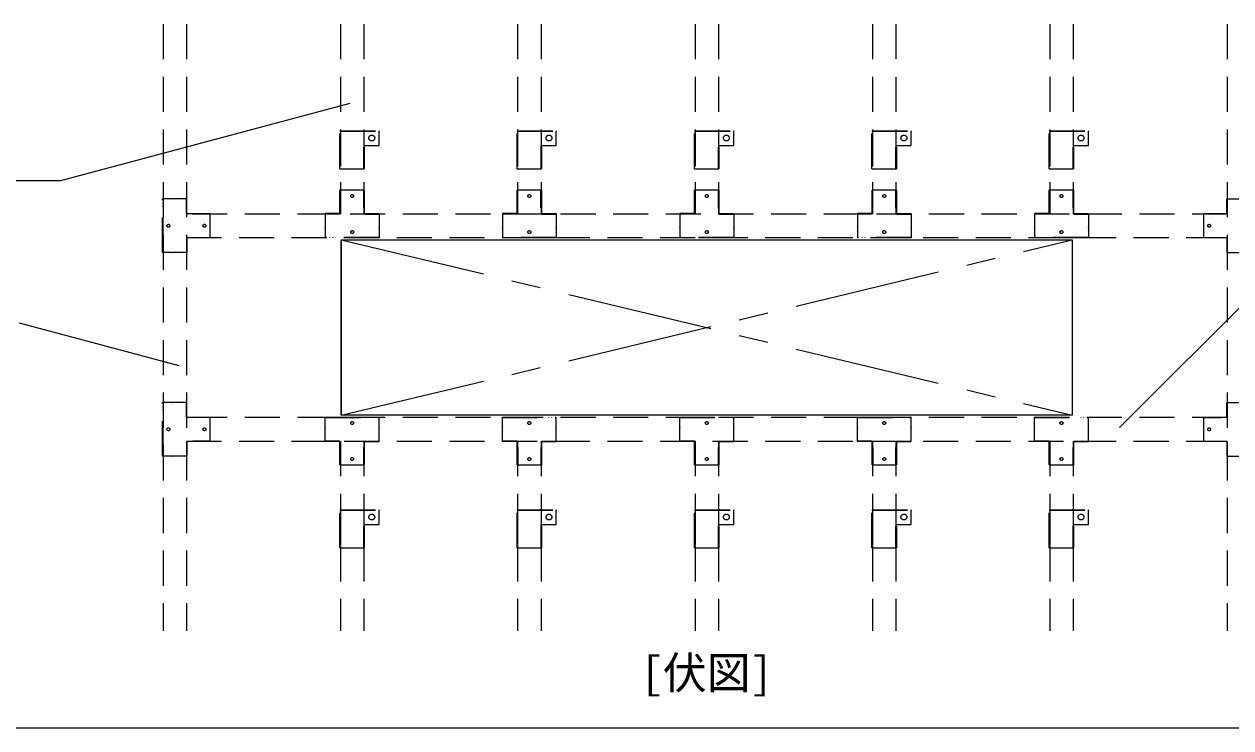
# Model space of a CAD drawing. Units: millimetres on the paper, with parts at other scales. Extents: x -195 to 195, y -140 to 138.
# Drawn here: x 118.4 to 159.68, y 6 to 30.06 of the extents above; entities that cross this region are included whole.
import ezdxf
from ezdxf.enums import TextEntityAlignment as Align

# ---------------------------------------------------------------- set-up
doc = ezdxf.new("R2010")
doc.units = ezdxf.units.MM
doc.linetypes.add('CHAIN1', pattern=[8, 5, -1, 1, -1])
doc.linetypes.add('DASHED1', pattern=[1.8, 1.2, -0.6])
for name, color, linetype, lineweight in [('8-1_吊り材', 7, 'DASHED1', 18), ('8-4_野縁', 4, 'DASHED1', 9), ('8-6_文字・矢印', 7, 'Continuous', 18), ('8-D_パネル', 4, 'CHAIN1', 9), ('F-3_クロスジョイナー', 3, 'Continuous', 18)]:
    doc.layers.add(name, color=color, linetype=linetype, lineweight=lineweight)
doc.styles.add('ＭＳ ゴシック', font='')
doc.styles.get('ＭＳ ゴシック').set_extended_font_data('MS Gothic')

msp = doc.modelspace()

# ---------------------------------------------------------------- linework, layer by layer
at = {"layer": '8-1_吊り材'}
for p, q in [((129.221, 26.397), (129.221, 26.417)), ((135.281, 26.397), (135.281, 26.417)), ((141.351, 26.397), (141.351, 26.417)), ((147.421, 26.397), (147.421, 26.417)), ((153.481, 26.397), (153.481, 26.417)), ((129.221, 26.397), (129.201, 26.397)), ((129.201, 25.117), (129.201, 26.397)), ((129.221, 26.401), (130.542, 26.401)), ((129.221, 26.397), (129.221, 25.117)), ((130.542, 25.917), (130.542, 26.401)), ((135.281, 26.397), (135.261, 26.397)), ((135.261, 25.117), (135.261, 26.397)), ((135.281, 26.401), (136.602, 26.401)), ((135.281, 26.397), (135.281, 25.117)), ((136.602, 25.917), (136.602, 26.401)), ((141.351, 26.397), (141.331, 26.397)), ((141.331, 25.117), (141.331, 26.397)), ((141.351, 26.401), (142.672, 26.401)), ((141.351, 26.397), (141.351, 25.117)), ((142.672, 25.917), (142.672, 26.401)), ((147.421, 26.397), (147.401, 26.397)), ((147.401, 25.117), (147.401, 26.397)), ((147.421, 26.401), (148.742, 26.401)), ((147.421, 26.397), (147.421, 25.117)), ((148.742, 25.917), (148.742, 26.401)), ((153.481, 26.397), (153.461, 26.397)), ((153.461, 25.117), (153.461, 26.397)), ((153.481, 26.401), (154.802, 26.401)), ((153.481, 26.397), (153.481, 25.117)), ((154.802, 25.917), (154.802, 26.401)), ((130.017, 25.917), (130.017, 25.857)), ((130.017, 25.917), (130.542, 25.917)), ((130.017, 25.857), (130.037, 25.857)), ((130.021, 25.917), (130.037, 25.917)), ((130.021, 25.117), (130.021, 25.857)), ((130.037, 25.857), (130.037, 25.117)), ((136.077, 25.917), (136.077, 25.857)), ((136.077, 25.917), (136.602, 25.917)), ((136.077, 25.857), (136.097, 25.857)), ((136.081, 25.917), (136.097, 25.917)), ((136.081, 25.117), (136.081, 25.857)), ((136.097, 25.857), (136.097, 25.117)), ((142.147, 25.917), (142.147, 25.857)), ((142.147, 25.917), (142.672, 25.917)), ((142.147, 25.857), (142.167, 25.857)), ((142.151, 25.917), (142.167, 25.917)), ((142.151, 25.117), (142.151, 25.857)), ((142.167, 25.857), (142.167, 25.117)), ((148.217, 25.917), (148.217, 25.857)), ((148.217, 25.917), (148.742, 25.917)), ((148.217, 25.857), (148.237, 25.857)), ((148.221, 25.917), (148.237, 25.917)), ((148.221, 25.117), (148.221, 25.857)), ((148.237, 25.857), (148.237, 25.117)), ((154.277, 25.917), (154.277, 25.857)), ((154.277, 25.917), (154.802, 25.917)), ((154.277, 25.857), (154.297, 25.857)), ((154.281, 25.917), (154.297, 25.917)), ((154.281, 25.117), (154.281, 25.857)), ((154.297, 25.857), (154.297, 25.117)), ((129.201, 25.117), (130.037, 25.117)), ((135.261, 25.117), (136.097, 25.117)), ((141.331, 25.117), (142.167, 25.117)), ((147.401, 25.117), (148.237, 25.117)), ((153.461, 25.117), (154.297, 25.117)), ((129.205, 23.583), (129.205, 24.383)), ((130.037, 24.383), (129.205, 24.383)), ((130.017, 23.783), (130.017, 24.383)), ((130.037, 24.383), (130.037, 23.583)), ((135.265, 23.583), (135.265, 24.383)), ((136.097, 24.383), (135.265, 24.383)), ((136.077, 23.783), (136.077, 24.383)), ((136.097, 24.383), (136.097, 23.583)), ((141.335, 23.583), (141.335, 24.383)), ((142.167, 24.383), (141.335, 24.383)), ((142.147, 23.783), (142.147, 24.383)), ((142.167, 24.383), (142.167, 23.583)), ((147.405, 23.583), (147.405, 24.383)), ((148.237, 24.383), (147.405, 24.383)), ((148.217, 23.783), (148.217, 24.383)), ((148.237, 24.383), (148.237, 23.583)), ((153.465, 23.583), (153.465, 24.383)), ((154.297, 24.383), (153.465, 24.383)), ((154.277, 23.783), (154.277, 24.383)), ((154.297, 24.383), (154.297, 23.583)), ((123.135, 22.248), (123.135, 24.087)), ((123.967, 24.087), (123.135, 24.087)), ((123.151, 22.248), (123.151, 24.087)), ((123.477, 24.087), (123.493, 24.087)), ((123.951, 23.588), (123.951, 24.087)), ((123.967, 23.588), (123.967, 24.087)), ((159.535, 23.588), (159.535, 24.087)), ((159.535, 24.087), (160.367, 24.087)), ((159.551, 23.588), (159.551, 24.087)), ((123.151, 23.937), (123.135, 23.937)), ((123.151, 23.837), (123.135, 23.837)), ((123.951, 23.583), (123.967, 23.583)), ((123.967, 23.583), (124.767, 23.583)), ((124.767, 22.751), (124.767, 23.583)), ((129.2, 23.583), (128.701, 23.583)), ((128.701, 23.583), (128.701, 22.751)), ((129.2, 23.567), (128.701, 23.567)), ((129.205, 23.567), (129.205, 23.583)), ((130.017, 23.783), (130.037, 23.783)), ((130.037, 23.567), (130.037, 23.583)), ((130.042, 23.583), (130.541, 23.583)), ((130.042, 23.567), (130.541, 23.567)), ((130.541, 23.583), (130.541, 22.751)), ((135.26, 23.583), (134.761, 23.583)), ((134.761, 23.583), (134.761, 22.751)), ((135.26, 23.567), (134.761, 23.567)), ((135.265, 23.567), (135.265, 23.583)), ((136.077, 23.783), (136.097, 23.783)), ((136.097, 23.567), (136.097, 23.583)), ((136.102, 23.583), (136.601, 23.583)), ((136.102, 23.567), (136.601, 23.567)), ((136.601, 23.583), (136.601, 22.751)), ((141.33, 23.583), (140.831, 23.583)), ((140.831, 23.583), (140.831, 22.751)), ((141.33, 23.567), (140.831, 23.567)), ((141.335, 23.567), (141.335, 23.583)), ((142.147, 23.783), (142.167, 23.783)), ((142.167, 23.567), (142.167, 23.583)), ((142.172, 23.583), (142.671, 23.583)), ((142.172, 23.567), (142.671, 23.567)), ((142.671, 23.583), (142.671, 22.751)), ((147.4, 23.583), (146.901, 23.583)), ((146.901, 23.583), (146.901, 22.751)), ((147.4, 23.567), (146.901, 23.567)), ((147.405, 23.567), (147.405, 23.583)), ((148.217, 23.783), (148.237, 23.783)), ((148.237, 23.567), (148.237, 23.583)), ((148.242, 23.583), (148.741, 23.583)), ((148.242, 23.567), (148.741, 23.567)), ((148.741, 23.583), (148.741, 22.751)), ((153.46, 23.583), (152.961, 23.583)), ((152.961, 23.583), (152.961, 22.751)), ((153.46, 23.567), (152.961, 23.567)), ((153.465, 23.567), (153.465, 23.583)), ((154.277, 23.783), (154.297, 23.783)), ((154.297, 23.567), (154.297, 23.583)), ((154.302, 23.583), (154.801, 23.583)), ((154.302, 23.567), (154.801, 23.567)), ((154.801, 23.583), (154.801, 22.751)), ((158.735, 23.583), (159.535, 23.583)), ((158.735, 23.583), (158.735, 22.751)), ((159.335, 23.563), (158.735, 23.563)), ((159.335, 23.563), (159.335, 23.583)), ((159.551, 23.583), (159.535, 23.583)), ((123.951, 22.751), (123.967, 22.751)), ((123.951, 22.746), (123.951, 22.248)), ((124.767, 22.751), (123.967, 22.751)), ((123.967, 22.746), (123.967, 22.248)), ((124.167, 22.771), (124.767, 22.771)), ((124.167, 22.771), (124.167, 22.751)), ((128.701, 23.093), (128.701, 23.109)), ((130.541, 22.767), (128.701, 22.767)), ((130.541, 22.751), (128.701, 22.751)), ((128.851, 22.767), (128.851, 22.751)), ((128.951, 22.767), (128.951, 22.751)), ((130.291, 22.767), (130.291, 22.751)), ((130.391, 22.767), (130.391, 22.751)), ((130.541, 23.093), (130.541, 23.109)), ((134.761, 23.093), (134.761, 23.109)), ((136.601, 22.767), (134.761, 22.767)), ((136.601, 22.751), (134.761, 22.751)), ((134.911, 22.767), (134.911, 22.751)), ((135.011, 22.767), (135.011, 22.751)), ((136.351, 22.767), (136.351, 22.751)), ((136.451, 22.767), (136.451, 22.751)), ((136.601, 23.093), (136.601, 23.109)), ((140.831, 23.093), (140.831, 23.109)), ((142.671, 22.767), (140.831, 22.767)), ((142.671, 22.751), (140.831, 22.751)), ((140.981, 22.767), (140.981, 22.751)), ((141.081, 22.767), (141.081, 22.751)), ((142.421, 22.767), (142.421, 22.751)), ((142.521, 22.767), (142.521, 22.751)), ((142.671, 23.093), (142.671, 23.109)), ((146.901, 23.093), (146.901, 23.109)), ((148.741, 22.767), (146.901, 22.767)), ((148.741, 22.751), (146.901, 22.751)), ((147.051, 22.767), (147.051, 22.751)), ((147.151, 22.767), (147.151, 22.751)), ((148.491, 22.767), (148.491, 22.751)), ((148.591, 22.767), (148.591, 22.751)), ((148.741, 23.093), (148.741, 23.109)), ((152.961, 23.093), (152.961, 23.109)), ((154.801, 22.767), (152.961, 22.767)), ((154.801, 22.751), (152.961, 22.751)), ((153.111, 22.767), (153.111, 22.751)), ((153.211, 22.767), (153.211, 22.751)), ((154.551, 22.767), (154.551, 22.751)), ((154.651, 22.767), (154.651, 22.751)), ((154.801, 23.093), (154.801, 23.109)), ((159.535, 22.751), (158.735, 22.751)), ((159.551, 22.751), (159.535, 22.751)), ((159.535, 22.746), (159.535, 22.248)), ((159.551, 22.746), (159.551, 22.248)), ((123.151, 22.498), (123.135, 22.498)), ((123.151, 22.398), (123.135, 22.398)), ((123.967, 22.248), (123.135, 22.248)), ((123.477, 22.248), (123.493, 22.248)), ((159.535, 22.248), (160.367, 22.248)), ((123.135, 15.288), (123.135, 17.127)), ((123.967, 17.127), (123.135, 17.127)), ((123.151, 16.977), (123.135, 16.977)), ((123.151, 15.288), (123.151, 17.127)), ((123.477, 17.127), (123.493, 17.127)), ((123.951, 16.628), (123.951, 17.127)), ((123.967, 16.628), (123.967, 17.127)), ((159.535, 16.628), (159.535, 17.127)), ((159.535, 17.127), (160.367, 17.127)), ((159.551, 16.628), (159.551, 17.127)), ((123.151, 16.877), (123.135, 16.877)), ((123.951, 16.623), (123.967, 16.623)), ((123.967, 16.623), (124.767, 16.623)), ((124.767, 15.791), (124.767, 16.623)), ((128.701, 16.623), (130.541, 16.623)), ((128.701, 15.791), (128.701, 16.623)), ((128.701, 16.607), (130.541, 16.607)), ((128.851, 16.607), (128.851, 16.623)), ((128.951, 16.607), (128.951, 16.623)), ((130.291, 16.607), (130.291, 16.623)), ((130.391, 16.607), (130.391, 16.623)), ((130.541, 15.791), (130.541, 16.623)), ((134.761, 16.623), (136.601, 16.623)), ((134.761, 15.791), (134.761, 16.623)), ((134.761, 16.607), (136.601, 16.607)), ((134.911, 16.607), (134.911, 16.623)), ((135.011, 16.607), (135.011, 16.623)), ((136.351, 16.607), (136.351, 16.623)), ((136.451, 16.607), (136.451, 16.623)), ((136.601, 15.791), (136.601, 16.623)), ((140.831, 16.623), (142.671, 16.623)), ((140.831, 15.791), (140.831, 16.623)), ((140.831, 16.607), (142.671, 16.607)), ((140.981, 16.607), (140.981, 16.623)), ((141.081, 16.607), (141.081, 16.623)), ((142.421, 16.607), (142.421, 16.623)), ((142.521, 16.607), (142.521, 16.623)), ((142.671, 15.791), (142.671, 16.623)), ((146.901, 16.623), (148.741, 16.623)), ((146.901, 15.791), (146.901, 16.623)), ((146.901, 16.607), (148.741, 16.607)), ((147.051, 16.607), (147.051, 16.623)), ((147.151, 16.607), (147.151, 16.623)), ((148.491, 16.607), (148.491, 16.623)), ((148.591, 16.607), (148.591, 16.623)), ((148.741, 15.791), (148.741, 16.623)), ((152.961, 16.623), (154.801, 16.623)), ((152.961, 15.791), (152.961, 16.623)), ((152.961, 16.607), (154.801, 16.607)), ((153.111, 16.607), (153.111, 16.623)), ((153.211, 16.607), (153.211, 16.623)), ((154.551, 16.607), (154.551, 16.623)), ((154.651, 16.607), (154.651, 16.623)), ((154.801, 15.791), (154.801, 16.623)), ((158.735, 16.623), (159.535, 16.623)), ((158.735, 16.623), (158.735, 15.791)), ((159.335, 16.603), (158.735, 16.603)), ((159.335, 16.603), (159.335, 16.623)), ((159.551, 16.623), (159.535, 16.623)), ((128.701, 16.281), (128.701, 16.265)), ((130.541, 16.281), (130.541, 16.265)), ((134.761, 16.281), (134.761, 16.265)), ((136.601, 16.281), (136.601, 16.265)), ((140.831, 16.281), (140.831, 16.265)), ((142.671, 16.281), (142.671, 16.265)), ((146.901, 16.281), (146.901, 16.265)), ((148.741, 16.281), (148.741, 16.265)), ((152.961, 16.281), (152.961, 16.265)), ((154.801, 16.281), (154.801, 16.265)), ((123.951, 15.791), (123.967, 15.791)), ((123.951, 15.786), (123.951, 15.288)), ((124.767, 15.791), (123.967, 15.791)), ((123.967, 15.786), (123.967, 15.288)), ((124.167, 15.811), (124.767, 15.811)), ((124.167, 15.811), (124.167, 15.791)), ((129.2, 15.807), (128.701, 15.807)), ((129.2, 15.791), (128.701, 15.791)), ((129.205, 15.807), (129.205, 15.791)), ((129.205, 14.991), (129.205, 15.791)), ((130.037, 15.807), (130.037, 15.791)), ((130.037, 15.791), (130.037, 14.991)), ((130.042, 15.807), (130.541, 15.807)), ((130.042, 15.791), (130.541, 15.791)), ((135.26, 15.807), (134.761, 15.807)), ((135.26, 15.791), (134.761, 15.791)), ((135.265, 15.807), (135.265, 15.791)), ((135.265, 14.991), (135.265, 15.791)), ((136.097, 15.807), (136.097, 15.791)), ((136.097, 15.791), (136.097, 14.991)), ((136.102, 15.807), (136.601, 15.807)), ((136.102, 15.791), (136.601, 15.791)), ((141.33, 15.807), (140.831, 15.807)), ((141.33, 15.791), (140.831, 15.791)), ((141.335, 15.807), (141.335, 15.791)), ((141.335, 14.991), (141.335, 15.791)), ((142.167, 15.807), (142.167, 15.791)), ((142.167, 15.791), (142.167, 14.991)), ((142.172, 15.807), (142.671, 15.807)), ((142.172, 15.791), (142.671, 15.791)), ((147.4, 15.807), (146.901, 15.807)), ((147.4, 15.791), (146.901, 15.791)), ((147.405, 15.807), (147.405, 15.791)), ((147.405, 14.991), (147.405, 15.791)), ((148.237, 15.807), (148.237, 15.791)), ((148.237, 15.791), (148.237, 14.991)), ((148.242, 15.807), (148.741, 15.807)), ((148.242, 15.791), (148.741, 15.791)), ((153.46, 15.807), (152.961, 15.807)), ((153.46, 15.791), (152.961, 15.791)), ((153.465, 15.807), (153.465, 15.791)), ((153.465, 14.991), (153.465, 15.791)), ((154.297, 15.807), (154.297, 15.791)), ((154.297, 15.791), (154.297, 14.991)), ((154.302, 15.807), (154.801, 15.807)), ((154.302, 15.791), (154.801, 15.791)), ((159.535, 15.791), (158.735, 15.791)), ((159.551, 15.791), (159.535, 15.791)), ((159.535, 15.786), (159.535, 15.288)), ((159.551, 15.786), (159.551, 15.288)), ((123.151, 15.538), (123.135, 15.538)), ((123.151, 15.438), (123.135, 15.438)), ((123.967, 15.288), (123.135, 15.288)), ((123.477, 15.288), (123.493, 15.288)), ((129.225, 15.591), (129.205, 15.591)), ((129.225, 15.591), (129.225, 14.991)), ((135.285, 15.591), (135.265, 15.591)), ((135.285, 15.591), (135.285, 14.991)), ((141.355, 15.591), (141.335, 15.591)), ((141.355, 15.591), (141.355, 14.991)), ((147.425, 15.591), (147.405, 15.591)), ((147.425, 15.591), (147.425, 14.991)), ((153.485, 15.591), (153.465, 15.591)), ((153.485, 15.591), (153.485, 14.991)), ((159.535, 15.288), (160.367, 15.288)), ((129.205, 14.991), (130.037, 14.991)), ((135.265, 14.991), (136.097, 14.991)), ((141.335, 14.991), (142.167, 14.991)), ((147.405, 14.991), (148.237, 14.991)), ((153.465, 14.991), (154.297, 14.991)), ((129.221, 13.437), (129.201, 13.437)), ((129.201, 12.157), (129.201, 13.437)), ((129.221, 13.437), (129.221, 13.457)), ((129.221, 13.441), (130.542, 13.441)), ((129.221, 13.437), (129.221, 12.157)), ((130.542, 12.957), (130.542, 13.441)), ((135.281, 13.437), (135.261, 13.437)), ((135.261, 12.157), (135.261, 13.437)), ((135.281, 13.437), (135.281, 13.457)), ((135.281, 13.441), (136.602, 13.441)), ((135.281, 13.437), (135.281, 12.157)), ((136.602, 12.957), (136.602, 13.441)), ((141.351, 13.437), (141.331, 13.437)), ((141.331, 12.157), (141.331, 13.437)), ((141.351, 13.437), (141.351, 13.457)), ((141.351, 13.441), (142.672, 13.441)), ((141.351, 13.437), (141.351, 12.157)), ((142.672, 12.957), (142.672, 13.441)), ((147.421, 13.437), (147.401, 13.437)), ((147.401, 12.157), (147.401, 13.437)), ((147.421, 13.437), (147.421, 13.457)), ((147.421, 13.441), (148.742, 13.441)), ((147.421, 13.437), (147.421, 12.157)), ((148.742, 12.957), (148.742, 13.441)), ((153.481, 13.437), (153.461, 13.437)), ((153.461, 12.157), (153.461, 13.437)), ((153.481, 13.437), (153.481, 13.457)), ((153.481, 13.441), (154.802, 13.441)), ((153.481, 13.437), (153.481, 12.157)), ((154.802, 12.957), (154.802, 13.441)), ((130.017, 12.957), (130.017, 12.897)), ((130.017, 12.957), (130.542, 12.957)), ((130.017, 12.897), (130.037, 12.897)), ((130.021, 12.957), (130.037, 12.957)), ((130.021, 12.157), (130.021, 12.897)), ((130.037, 12.897), (130.037, 12.157)), ((136.077, 12.957), (136.077, 12.897)), ((136.077, 12.957), (136.602, 12.957)), ((136.077, 12.897), (136.097, 12.897)), ((136.081, 12.957), (136.097, 12.957)), ((136.081, 12.157), (136.081, 12.897)), ((136.097, 12.897), (136.097, 12.157)), ((142.147, 12.957), (142.147, 12.897)), ((142.147, 12.957), (142.672, 12.957)), ((142.147, 12.897), (142.167, 12.897)), ((142.151, 12.957), (142.167, 12.957)), ((142.151, 12.157), (142.151, 12.897)), ((142.167, 12.897), (142.167, 12.157)), ((148.217, 12.957), (148.217, 12.897)), ((148.217, 12.957), (148.742, 12.957)), ((148.217, 12.897), (148.237, 12.897)), ((148.221, 12.957), (148.237, 12.957)), ((148.221, 12.157), (148.221, 12.897)), ((148.237, 12.897), (148.237, 12.157)), ((154.277, 12.957), (154.277, 12.897)), ((154.277, 12.957), (154.802, 12.957)), ((154.277, 12.897), (154.297, 12.897)), ((154.281, 12.957), (154.297, 12.957)), ((154.281, 12.157), (154.281, 12.897)), ((154.297, 12.897), (154.297, 12.157)), ((129.201, 12.157), (130.037, 12.157)), ((135.261, 12.157), (136.097, 12.157)), ((141.331, 12.157), (142.167, 12.157)), ((147.401, 12.157), (148.237, 12.157)), ((153.461, 12.157), (154.297, 12.157))]:
    msp.add_line(p, q, dxfattribs=at)
for points in [[(129.221, 26.417), (130.542, 26.417), (130.542, 26.401)], [(135.281, 26.417), (136.602, 26.417), (136.602, 26.401)], [(141.351, 26.417), (142.672, 26.417), (142.672, 26.401)], [(147.421, 26.417), (148.742, 26.417), (148.742, 26.401)], [(153.481, 26.417), (154.802, 26.417), (154.802, 26.401)], [(129.221, 24.383), (129.221, 23.783), (129.205, 23.783)], [(135.281, 24.383), (135.281, 23.783), (135.265, 23.783)], [(141.351, 24.383), (141.351, 23.783), (141.335, 23.783)], [(147.421, 24.383), (147.421, 23.783), (147.405, 23.783)], [(153.481, 24.383), (153.481, 23.783), (153.465, 23.783)], [(124.767, 23.567), (124.167, 23.567), (124.167, 23.583)], [(158.735, 22.767), (159.335, 22.767), (159.335, 22.751)], [(124.767, 16.607), (124.167, 16.607), (124.167, 16.623)], [(158.735, 15.807), (159.335, 15.807), (159.335, 15.791)], [(130.021, 14.991), (130.021, 15.591), (130.037, 15.591)], [(136.081, 14.991), (136.081, 15.591), (136.097, 15.591)], [(142.151, 14.991), (142.151, 15.591), (142.167, 15.591)], [(148.221, 14.991), (148.221, 15.591), (148.237, 15.591)], [(154.281, 14.991), (154.281, 15.591), (154.297, 15.591)], [(129.221, 13.457), (130.542, 13.457), (130.542, 13.441)], [(135.281, 13.457), (136.602, 13.457), (136.602, 13.441)], [(141.351, 13.457), (142.672, 13.457), (142.672, 13.441)], [(147.421, 13.457), (148.742, 13.457), (148.742, 13.441)], [(153.481, 13.457), (154.802, 13.457), (154.802, 13.441)]]:
    msp.add_lwpolyline(points, dxfattribs=at)
for centre, radius in [((130.292, 26.167), 0.1), ((136.352, 26.167), 0.1), ((142.422, 26.167), 0.1), ((148.492, 26.167), 0.1), ((154.552, 26.167), 0.1), ((129.621, 24.183), 0.05), ((135.681, 24.183), 0.05), ((141.751, 24.183), 0.05), ((147.821, 24.183), 0.05), ((153.881, 24.183), 0.05), ((123.335, 23.167), 0.05), ((124.567, 23.167), 0.05), ((158.935, 23.167), 0.05), ((129.621, 22.951), 0.05), ((135.681, 22.951), 0.05), ((141.751, 22.951), 0.05), ((147.821, 22.951), 0.05), ((153.881, 22.951), 0.05), ((123.335, 16.207), 0.05), ((124.567, 16.207), 0.05), ((129.621, 16.423), 0.05), ((135.681, 16.423), 0.05), ((141.751, 16.423), 0.05), ((147.821, 16.423), 0.05), ((153.881, 16.423), 0.05), ((158.935, 16.207), 0.05), ((129.621, 15.191), 0.05), ((135.681, 15.191), 0.05), ((141.751, 15.191), 0.05), ((147.821, 15.191), 0.05), ((153.881, 15.191), 0.05), ((130.292, 13.207), 0.1), ((136.352, 13.207), 0.1), ((142.422, 13.207), 0.1), ((148.492, 13.207), 0.1), ((154.552, 13.207), 0.1)]:
    msp.add_circle(centre, radius, dxfattribs=at)
at = {"layer": '8-4_野縁'}
for p, q in [((123.151, 30.061), (123.151, 9.314)), ((123.951, 30.061), (123.951, 9.314)), ((129.221, 30.061), (129.221, 23.567)), ((130.021, 30.061), (130.021, 23.567)), ((135.281, 30.061), (135.281, 23.567)), ((136.081, 30.061), (136.081, 23.567)), ((141.351, 30.061), (141.351, 23.567)), ((142.151, 30.061), (142.151, 23.567)), ((147.421, 30.061), (147.421, 23.567)), ((148.221, 30.061), (148.221, 23.567)), ((153.481, 30.061), (153.481, 23.567)), ((154.281, 30.061), (154.281, 23.567)), ((159.551, 30.061), (159.551, 9.314)), ((159.551, 23.567), (123.951, 23.567)), ((123.951, 22.767), (159.551, 22.767)), ((159.551, 16.607), (123.951, 16.607)), ((123.951, 15.807), (159.551, 15.807)), ((129.221, 15.807), (129.221, 9.314)), ((130.021, 15.807), (130.021, 9.314)), ((135.281, 15.807), (135.281, 9.314)), ((136.081, 15.807), (136.081, 9.314)), ((141.351, 15.807), (141.351, 9.314)), ((142.151, 15.807), (142.151, 9.314)), ((147.421, 15.807), (147.421, 9.314)), ((148.221, 15.807), (148.221, 9.314)), ((153.481, 15.807), (153.481, 9.314)), ((154.281, 15.807), (154.281, 9.314))]:
    msp.add_line(p, q, dxfattribs=at)
at = {"layer": '8-6_文字・矢印'}
for p, q in [((119.659, 24.712), (129.556, 27.364)), ((118.051, 24.712), (119.659, 24.712)), ((162.964, 23.362), (155.868, 16.266)), ((118.23, 19.847), (123.688, 18.385))]:
    msp.add_line(p, q, dxfattribs=at)
at = {"layer": '8-D_パネル', "color": 7, "linetype": 'Continuous', "lineweight": 18}
for p, q in [((129.25, 22.687), (154.25, 22.687)), ((129.25, 22.687), (129.25, 16.687)), ((154.25, 22.687), (154.25, 16.687))]:
    msp.add_line(p, q, dxfattribs=at)
at = {"layer": '8-D_パネル', "linetype": 'Continuous'}
for p, q in [((129.25, 22.687), (154.25, 22.687)), ((129.25, 16.687), (129.25, 22.687)), ((154.25, 16.687), (129.25, 16.687))]:
    msp.add_line(p, q, dxfattribs=at)
at = {"layer": '8-D_パネル'}
for p, q in [((129.25, 16.687), (154.25, 22.687)), ((129.25, 22.687), (154.25, 16.687))]:
    msp.add_line(p, q, dxfattribs=at)
at = {"layer": 'F-3_クロスジョイナー'}
msp.add_line((2, 6), (191, 6), dxfattribs=at)

# ---------------------------------------------------------------- texts
at = {"layer": '8-6_文字・矢印', "style": 'ＭＳ ゴシック'}
msp.add_text('[伏図]', height=1.1, dxfattribs=at).set_placement((139.5, 7), align=Align.BOTTOM_LEFT)

doc.saveas('drawing.dxf')
